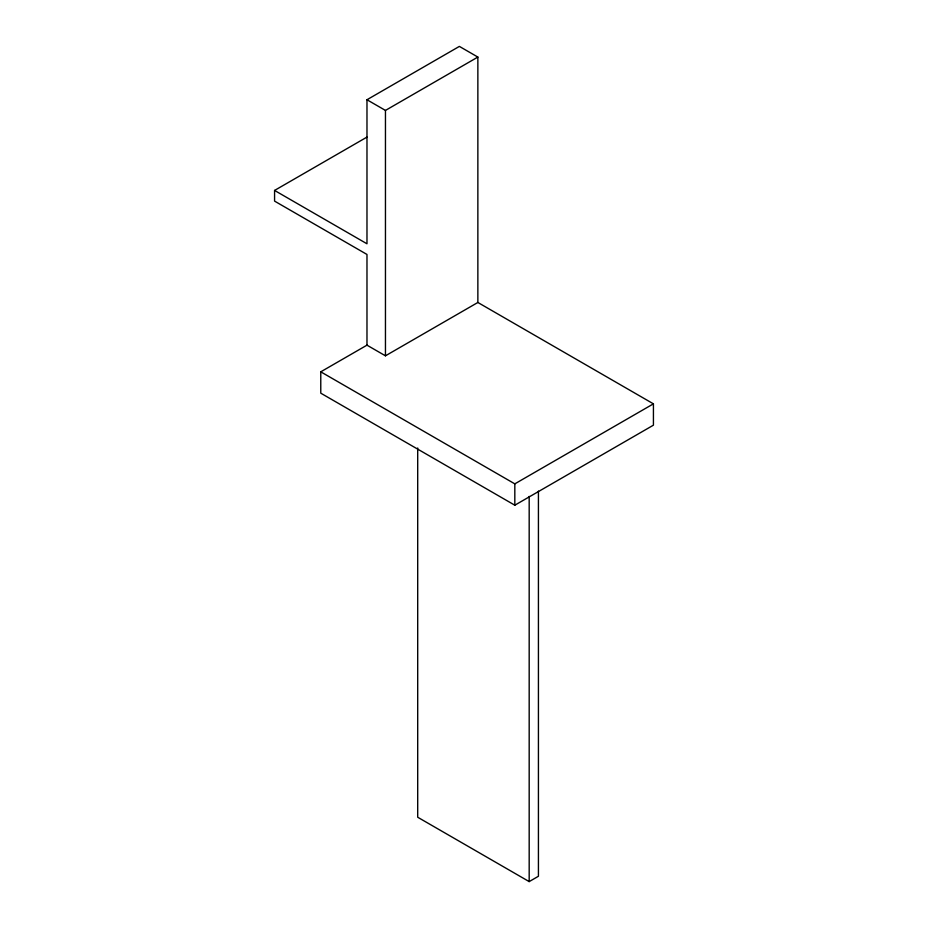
<?xml version="1.0" encoding="UTF-8"?>
<svg xmlns="http://www.w3.org/2000/svg" width="928" height="928" viewBox="0 0 928 928"><rect width="100%" height="100%" fill="white"/><g stroke="black" fill="none" stroke-linecap="round" stroke-linejoin="round"><path stroke-width="1.39" d="M366.978 345.158L366.978 254.458L274.572 201.109L274.572 190.437L366.978 243.786L366.978 99.748L459.383 46.4L477.862 57.072L477.862 302.47L653.428 403.842L653.428 425.175L514.82 505.203L320.775 393.17L320.775 371.826L366.978 345.158L385.456 355.818L477.862 302.47M366.978 99.748L385.456 110.42L477.862 57.072M274.572 190.437L366.978 137.089M320.775 371.826L514.82 483.859L653.428 403.842M417.704 447.992L417.704 817.243L529.18 881.6L538.426 876.264L538.426 491.086M529.18 496.422L529.18 881.6M514.82 483.859L514.82 505.203M385.456 110.42L385.456 355.818"/></g></svg>
